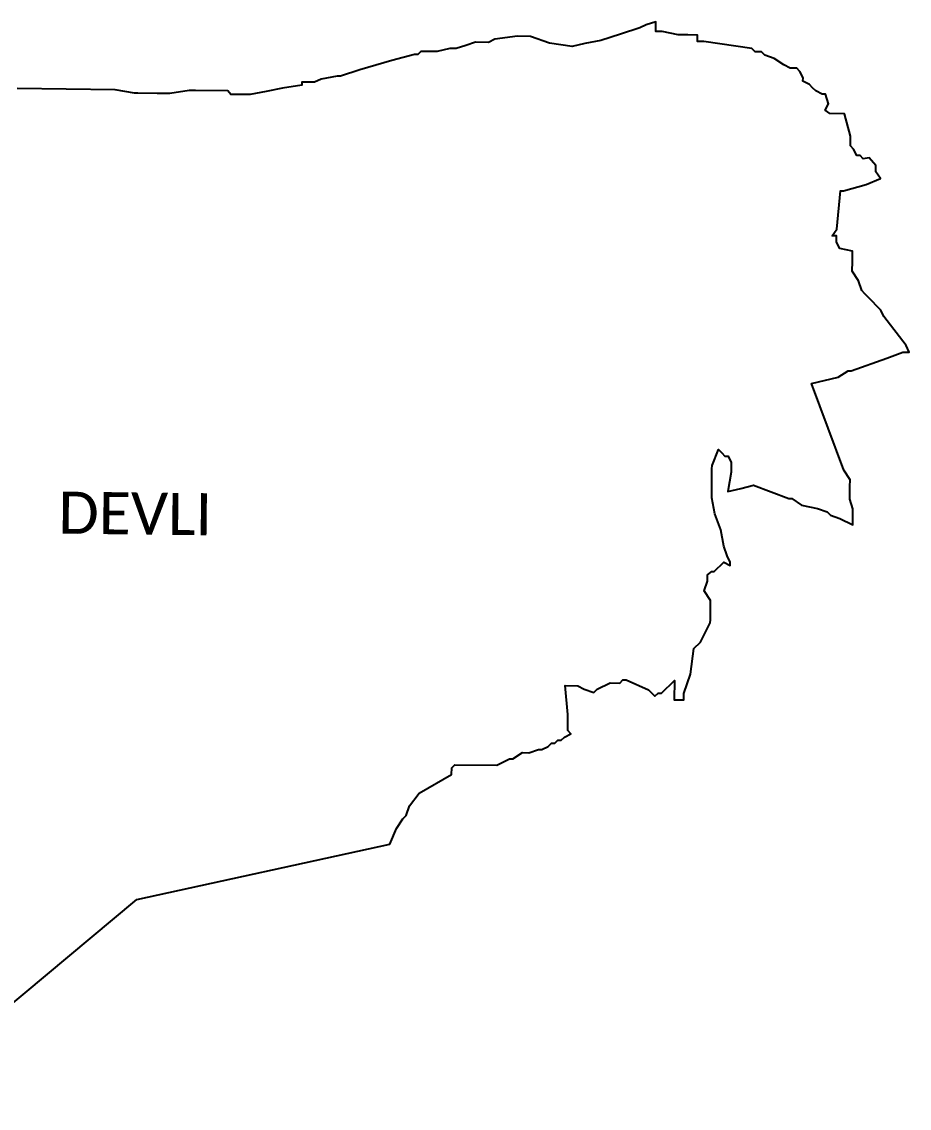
# Model space of a CAD drawing. Header units: metres. Extents: x 337443 to 344243, y 1770083 to 1774400.
# Drawn here: x 340843 to 344243, y 1770236 to 1774400 of the extents above; entities that cross this region are included whole.
import ezdxf

# ---------------------------------------------------------------- set-up
doc = ezdxf.new("R2010")
doc.units = ezdxf.units.M
doc.layers.add('VILLAGE BOUNDRY', color=10, linetype='Continuous')
doc.layers.add('VILLAGE NAME', color=250, linetype='Continuous')

msp = doc.modelspace()

# ---------------------------------------------------------------- linework, layer by layer
at = {"layer": 'VILLAGE BOUNDRY'}
msp.add_lwpolyline([(340326.7, 1770235.9), (341284.7, 1771036.3), (342253.2, 1771247.3), (342278.5, 1771308.5), (342303.5, 1771345.2), (342315.9, 1771357.4), (342328.7, 1771394.2), (342366.1, 1771443), (342490, 1771515.5), (342490.3, 1771540.1), (342502.7, 1771552.3), (342662.7, 1771550.5), (342712.2, 1771574.6), (342724.5, 1771574.5), (342761.7, 1771598.7), (342786.3, 1771598.4), (342823.4, 1771610.3), (342835.7, 1771610.2), (342860.4, 1771622.2), (342872.9, 1771634.4), (342885.2, 1771634.4), (342897.6, 1771646.4), (342909.9, 1771646.4), (342922.4, 1771658.5), (342947.1, 1771670.5), (342934.9, 1771682.9), (342935.6, 1771744.5), (342924.5, 1771855.4), (342973.8, 1771854.9), (342998.2, 1771842.3), (343035, 1771829.6), (343047.5, 1771841.7), (343096.9, 1771865.8), (343133.9, 1771865.4), (343146.3, 1771877.6), (343158.6, 1771877.4), (343244.4, 1771839.8), (343268.7, 1771814.7), (343281.2, 1771826.9), (343293.5, 1771826.7), (343343.3, 1771875.4), (343342.4, 1771801.6), (343379.4, 1771801.2), (343379.6, 1771825.8), (343405, 1771899.4), (343418.4, 1771997.7), (343443.3, 1772022), (343481.1, 1772095.5), (343481.2, 1772107.8), (343481.3, 1772120.1), (343482, 1772181.6), (343457.8, 1772218.8), (343470.5, 1772255.6), (343470.6, 1772267.9), (343470.7, 1772280.2), (343486.8, 1772292.4), (343495.5, 1772292.3), (343532.8, 1772328.8), (343557.3, 1772316.2), (343557.3, 1772328.5), (343545.4, 1772353.3), (343533.5, 1772390.3), (343521.9, 1772452), (343497.9, 1772513.8), (343486.3, 1772575.5), (343487.5, 1772686.2), (343487.6, 1772698.5), (343512.9, 1772759.8), (343525.1, 1772747.3), (343537.3, 1772734.9), (343549.5, 1772734.8), (343561.6, 1772710), (343561.5, 1772697.7), (343561.5, 1772673.1), (343548.1, 1772599.4), (343597.5, 1772611.2), (343646.8, 1772623), (343781.6, 1772572.2), (343794, 1772572.1), (343830.6, 1772547.1), (343892, 1772534.1), (343928.8, 1772521.4), (343941, 1772508.9), (343977.8, 1772496.2), (344026.7, 1772471.1), (344027.2, 1772495.7), (344027.3, 1772532.9), (344016, 1772569.7), (344016, 1772618.9), (344016.3, 1772643.5), (343992.1, 1772680.7), (343932.3, 1772841.4), (343868.3, 1773013.3), (343971.4, 1773037.9), (344008.6, 1773062.1), (344020.9, 1773062), (344156.8, 1773109.7), (344218.6, 1773133.7), (344243.2, 1773133.7), (344231.2, 1773158.2), (344146.2, 1773269.8), (344134.2, 1773294.6), (344085.5, 1773344.4), (344073.3, 1773356.8), (344061.1, 1773369.2), (344049.2, 1773406.3), (344025, 1773443.5), (344025.4, 1773480.4), (344025.4, 1773492.7), (344025.4, 1773520.7), (343976.8, 1773530.2), (343964.7, 1773555), (343965, 1773579.5), (343947.4, 1773579.5), (343965.2, 1773604.2), (343979.2, 1773751.7), (343991.5, 1773751.6), (344077.9, 1773775.2), (344133.6, 1773799.3), (344115.4, 1773824.1), (344115.6, 1773848.7), (344089.2, 1773877.4), (344066.6, 1773873.8), (344054.5, 1773886.3), (344042.2, 1773886.3), (344030.1, 1773911.2), (344018, 1773923.6), (344018, 1773960.5), (343994.7, 1774046.9), (343939.3, 1774047.6), (343921, 1774060.1), (343933.6, 1774084.6), (343921.7, 1774121.6), (343909.4, 1774121.8), (343884.9, 1774134.3), (343872.7, 1774146.8), (343860.5, 1774159.2), (343836, 1774171.8), (343836.2, 1774184.1), (343824.1, 1774208.8), (343812, 1774221.3), (343799.7, 1774221.4), (343787.4, 1774221.6), (343762.9, 1774234.1), (343726.2, 1774259.2), (343689.4, 1774271.9), (343677.3, 1774284.3), (343652.7, 1774284.6), (343640.5, 1774297), (343456.1, 1774323.7), (343431.5, 1774323.9), (343431.8, 1774348.5), (343394.9, 1774348.9), (343357.9, 1774349.3), (343296.5, 1774362.3), (343271.9, 1774362.3), (343272.2, 1774387.2), (343272.2, 1774399.5), (343235.3, 1774387.6), (343210.5, 1774375.6), (343136.4, 1774351.7), (343062.3, 1774328), (343000.7, 1774316.3), (342951.3, 1774304.5), (342865.3, 1774317.8), (342791.7, 1774343.2), (342742.5, 1774343.7), (342656.2, 1774332.4), (342631.4, 1774320.3), (342582.2, 1774320.9), (342545.1, 1774309), (342508.1, 1774297.1), (342483.5, 1774297.1), (342434.1, 1774285.6), (342372.6, 1774285.6), (342360.1, 1774274.1), (342347.8, 1774274.1), (342261.4, 1774250.5), (342137.9, 1774215), (342063.8, 1774191.1), (342051.5, 1774191.3), (341989.8, 1774179.7), (341965.1, 1774167.6), (341915.8, 1774168.1), (341915.7, 1774155.8), (341841.7, 1774144.3), (341780.1, 1774132.7), (341718.4, 1774121.1), (341644.5, 1774121.1), (341632.4, 1774134.3), (341509.3, 1774135.6), (341484.7, 1774135.9), (341410.7, 1774124.4), (341361.5, 1774125), (341287.7, 1774125.8), (341275.3, 1774125.9), (341201.6, 1774139), (340826.3, 1774143.1)], dxfattribs=at)

# ---------------------------------------------------------------- texts
at = {"layer": 'VILLAGE NAME', "insert": (340984.9, 1772599), "char_height": 161.109, "attachment_point": 1, "rotation": 359.3742}
msp.add_mtext_dynamic_manual_height_columns('{\\fCalibri|b0|i0|c0|p34;DEVLI}', width=1589.786, gutter_width=805.5, heights=[0], dxfattribs=at)

doc.saveas('drawing.dxf')
